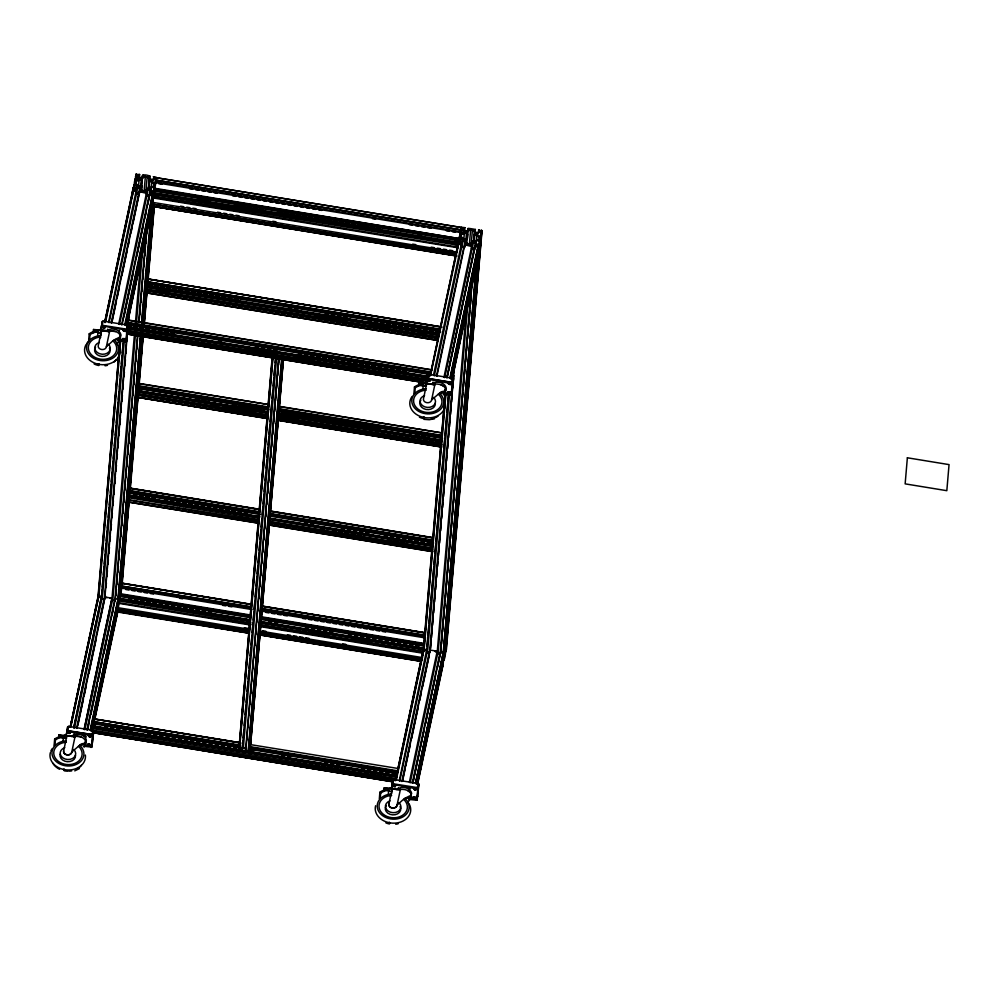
<?xml version="1.0" encoding="UTF-8"?>
<svg xmlns="http://www.w3.org/2000/svg" width="999" height="999" viewBox="0 0 999 999"><rect width="100%" height="100%" fill="white"/><g stroke="black" fill="none" stroke-linecap="round" stroke-linejoin="round"><path stroke-width="1.5" d="M91.658 728.633L91.995 725.724L396.353 775.486L396.016 778.433L91.721 728.483M134.241 189.585L134.965 183.391L137.163 185.889L136.813 187.55L133.741 189.173L134.066 187.587L133.279 187.362L132.892 190.06L136.289 190.772L134.266 189.773L137.338 188.149L139.46 188.486L141.658 190.984C132.817 190.347 153.247 193.794 144.705 191.483L147.79 189.847L149.9 190.197L152.098 192.695L149.813 192.982L153.259 193.394L154.108 190.784L153.184 190.709L152.835 192.308L150.637 189.81L150.999 188.149L154.071 186.513L153.671 191.171M122.09 585.626L122.353 583.154L121.753 586.088L250.924 606.618M258.991 523.139L128.259 502.085L128.421 499.962M130.207 490.534L130.444 488.161L259.553 509.253M267.969 416.87L137.363 395.192L137.175 397.327L267.857 418.681M268.157 414.722L137.5 393.381L138.049 391.009M438.261 338.773L146.216 291.021L146.341 290.284L146.066 292.832L438.174 340.497L146.104 292.782M438.449 336.626L146.391 288.886L147.19 284.028M153.259 197.228L457.629 247.04L457.48 247.69L153.122 197.964L153.272 197.215M249.263 746.578L250.15 746.678L250.587 744.63L283.291 359.727M395.979 779.832L395.841 780.494L93.019 731.018M478.608 245.879L479.333 239.685L476.261 241.321L475.899 242.969L478.109 245.467L478.446 243.881L479.283 243.918L478.521 246.566L475.074 246.141L477.36 245.866L475.162 243.369L473.051 243.019L469.967 244.655C478.471 246.89 458.004 243.594 466.92 244.156L464.722 241.658L462.599 241.308L459.528 242.944L461.55 243.931L458.416 243.431L458.791 240.434L459.065 243.906M445.079 651.835C447.952 650.849 444.692 643.256 446.603 641.296M95.467 724.737L92.383 724.238L92.47 723.576M92.944 721.578L239.036 744.867M127.31 321.253L126.948 322.902L127.535 319.892L431.805 369.98M119.455 596.878L118.869 599.662L249.525 621.028M119.98 594.33L121.254 588.099L251.885 609.552M121.266 588.186L121.191 588.748M121.716 586.163L250.874 607.192M129.296 493.706L128.696 496.491M130.419 488.149L129.833 491.146L129.895 490.497L259.016 511.613M138.224 388.986L138.299 388.324L268.918 409.79M138.287 392.27L138.324 391.708M267.907 407.43L138.749 386.363L139.348 383.379L139.211 385.352M147.178 287.774L147.228 287.213M147.677 281.83L439.797 328.996M155.782 183.217L155.02 182.455L154.583 184.128L152.385 181.631L152.735 179.97L155.807 178.346L155.282 184.54M396.79 773.413L396.74 774.013M458.466 240.647L455.307 240.709M460.127 232.992L461.014 232.467L460.739 234.166L463.811 232.542L464.16 230.881L461.963 228.384L460.864 239.423M239.573 742.682L93.444 718.943L241.009 743.081M152.422 206.318L255.519 222.839M439.735 329.583L147.69 281.818L148.277 278.871L148.114 280.869M397.864 768.443L250.225 744.58M60.415 736.525A13.774 10.814 4.9 0 0 54.645 739.098L54.083 745.629A13.774 10.814 4.9 0 1 54.633 745.229M89.435 341.233L88.661 340.359L89.223 333.816A13.774 10.814 4.9 0 1 95.729 331.119M54.957 745.192L55.407 739.972L54.645 739.098M89.548 339.922L89.997 334.69L89.223 333.816M58.729 737.936L58.991 734.764C66.296 738.423 82.355 731.643 86.014 741.982L84.753 743.993L79.932 745.229L84.74 744.005L85.889 740.821M93.319 332.667L93.581 329.495L109.715 330.969C113.786 330.519 119.992 331.918 120.604 336.713L119.343 338.723L114.523 339.96L119.331 338.723L120.467 335.539M59.016 736.513C76.736 738.548 57.505 740.022 58.991 734.764M93.594 331.331L100.911 333.029L93.594 331.331L93.581 329.495M62.962 742.319L63.412 737.087A13.924 10.939 4.9 0 0 55.407 739.972M97.652 335.739L97.989 331.818M80.894 736.8L75.112 736.251L71.716 752.359A4.096 3.222 4.9 0 1 67.008 754.857A4.096 3.222 4.9 0 1 63.636 751.036L66.921 735.489M65.984 736.013L67.045 731.156L92.482 735.838M100.562 330.731L101.636 325.874L126.836 330.145L126.036 341.171L117.645 340.072M66.121 735.326L67.195 730.469L92.32 734.677L91.508 746.39L84.578 745.604M100.712 330.057L101.773 325.199L126.673 329.171L127.447 329.82L126.423 341.833L117.932 340.959M101.024 330.057L102.273 321.478L103.134 321.104L431.081 374.75M74.925 737L66.896 735.601M64.061 770.129L64.148 769.03M67.308 731.256L67.695 726.76L68.556 726.373L418.206 783.528L418.981 784.178L417.095 800.261L408.603 799.4M98.639 364.847L98.739 363.761M101.086 334.915L101.498 330.219L115.484 331.531M101.886 325.986L102.273 321.478M68.919 732.317L68.981 731.643M103.509 327.048L103.559 326.373M71.716 752.359L71.716 752.272A4.096 3.222 4.9 0 1 67.008 754.769A4.096 3.222 4.9 0 1 63.649 750.948M75.162 736.338L73.476 736.663L75.112 736.251M131.968 197.777L132.417 194.705M132.405 192.695L132.929 190.684L136.101 191.646M97.677 600.586L118.681 355.881M119.343 348.127L119.768 341.471M132.168 197.74L132.73 189.523M97.989 599.912L118.869 354.408M119.43 349.9L120.067 340.459M132.767 192.133L133.167 187.487M98.227 599.587L120.317 340.659M98.951 592.557L99.351 587.912M100.012 580.157L100.412 575.511M100.936 569.305L101.336 564.647M101.998 556.905L102.398 552.247M102.922 546.053L103.446 539.847M103.983 533.641L104.383 528.995M105.045 521.241L105.432 516.595M105.969 510.389L106.369 505.731M106.893 499.537L107.417 493.331M107.954 487.125L108.342 482.48M109.003 474.725L109.403 470.079M109.927 463.873L110.327 459.228M110.989 451.473L111.389 446.815M111.913 440.621L112.45 434.415M112.974 428.209L113.374 423.564M113.898 417.357L114.435 411.163M114.96 404.957L115.36 400.299M116.021 392.557L116.421 387.899M116.945 381.705L117.345 377.048M117.87 370.841L118.394 364.647M119.98 346.041L120.38 341.383M133.079 192.545L134.902 179.308L135.802 179.408L135.477 181.006L138.549 179.37L138.898 177.71L136.701 175.225L135.739 184.703M98.826 596.59L120.654 340.771M133.292 192.844L133.404 191.608M134.116 188.611L134.378 185.514M134.64 182.417L134.902 179.308M134.44 189.598L134.965 183.391M134.952 182.817L135.976 174.4L139.623 174.475L139.448 175.15L137.437 174.825L137.038 179.483M135.252 182.33L136.039 174.326M135.452 182.005L136.276 174.126M135.989 178.734L136.376 174.076M136.176 181.418L136.701 175.225M136.563 178.671L136.826 175.574M101.436 597.015L123.264 341.196M135.827 193.906L136.089 190.797M101.448 597.864L102.11 590.122M102.373 587.012L103.172 577.709M103.434 574.612L104.096 566.858M104.358 563.761L105.157 554.457M105.419 551.361L106.081 543.606M106.344 540.496L107.143 531.193M107.405 528.096L108.067 520.342M108.329 517.245L109.128 507.942M109.39 504.845L110.177 495.541M110.439 492.432L111.101 484.69M111.376 481.58L112.163 472.277M112.425 469.18L113.087 461.426M113.349 458.329L114.148 449.026M114.41 445.929L115.072 438.174M115.335 435.077L116.134 425.774M116.396 422.664L118.119 402.51M118.382 399.413L119.043 391.658M119.443 387.013L120.105 379.258M120.367 376.148L121.154 366.845M121.428 363.748L122.09 355.994M122.353 352.897L123.139 343.594M89.261 744.767L89.323 744.08M90.035 735.776L90.085 735.089M123.851 339.485L123.901 338.811M124.613 330.507L124.675 329.82M136.9 188.986L137.163 185.889M102.285 599.013L124.238 341.646M136.813 194.343L137.338 188.149M138.636 180.819L138.898 177.71M138.561 186.164L139.66 186.726L139.073 187.787L137.625 187.05L138.561 186.164L139.073 179.97L141.933 179.92L142.283 178.272L145.355 176.636L147.153 176.923L149.35 179.42L148.689 187.175M139.298 177.547L139.56 174.45M126.985 325.786L127.235 323.801L127.098 324.5M104.408 599.363L126.361 341.983M126.698 335.801L126.324 340.234L125.399 340.647M126.948 332.842L126.498 329.22M138.923 194.693L139.46 188.486M83.354 746.228L91.846 747.102L93.731 731.018L92.957 730.369L92.095 734.44L92.87 735.089M104.745 599.138L127.235 335.552M128.559 320.055L129.083 313.848M139.273 194.468L139.535 191.358M93.731 731.018L91.846 747.102M105.07 598.413L105.332 595.304M105.994 587.562L106.394 582.904M106.918 576.698L107.442 570.504M107.979 564.298L108.367 559.652M108.903 553.446L109.428 547.24M109.965 541.046L110.352 536.388M110.889 530.194L111.413 523.988M111.938 517.782L112.338 513.136M112.999 505.382L113.399 500.736M113.923 494.53L114.323 489.872M114.848 483.678L115.385 477.472M115.909 471.278L116.446 465.072M116.97 458.866L117.37 454.22M117.894 448.014L118.419 441.808M118.956 435.614L119.356 430.956M119.88 424.762L120.404 418.556M120.941 412.35L121.341 407.704M121.866 401.498L122.39 395.304M122.927 389.098L123.314 384.453M123.976 376.698L124.376 372.04M124.9 365.846L125.437 359.64M125.961 353.434L126.361 348.788M126.423 341.833L128.322 325.736L127.535 325.087L126.673 329.171M140.397 189.623L141.196 180.32M141.009 190.784L141.933 179.92M141.221 190.672L142.283 178.272M141.671 189.673L142.083 185.864M142.595 178.821C138.312 170.729 156.656 177.947 147.889 176.536L150.087 179.033L152.21 179.383L155.282 177.747L153.259 176.761L156.056 177.148L156.818 177.972L156.006 180.257L155.807 178.346M144.168 190.584L145.355 176.636M145.954 190.884L147.153 176.923M111.763 601.123L134.365 335.152M135.427 322.752L140.984 257.63M146.416 194.905L146.741 191.82M112.737 600.724L135.352 335.602M136.538 321.641L142.757 248.776M147.253 196.054L147.79 189.847M148.464 187.288L149.35 179.42M149.001 187.874L150.112 188.424L149.513 189.485L148.077 188.761L149.001 187.874L148.988 181.081M149.625 179.97L150.012 176.161M114.848 601.073L137.6 334.39M138.661 321.99L145.667 239.81M149.513 194.855L149.9 190.197M115.197 600.836L137.812 335.714M138.986 322.602L146.94 228.734M149.838 195.467L150.1 192.37M115.909 595.466L116.433 589.26M116.833 584.615L117.37 578.409M117.894 572.215L118.419 566.008M118.956 559.802L119.343 555.157M120.005 547.402L120.404 542.757M120.941 536.55L121.329 531.893M121.866 525.699L122.39 519.492M122.914 513.286L123.314 508.641M123.851 502.435L124.376 496.241M124.9 490.034L125.437 483.828M125.961 477.634L126.361 472.977M126.885 466.783L127.422 460.576M127.947 454.37L128.347 449.725M128.871 443.519L129.395 437.325M129.932 431.118L130.332 426.473M130.857 420.267L131.381 414.061M131.918 407.867L132.305 403.209M132.967 395.454L133.367 390.809M133.903 384.603L134.428 378.409M134.828 373.751L135.352 367.545M135.876 361.351L136.413 355.144M136.938 348.938L137.338 344.293M139.848 314.835L140.384 308.629M140.909 302.435L141.309 297.777M141.833 291.583L142.358 285.377M142.894 279.171L143.419 272.977M143.956 266.77L144.343 262.125M144.88 255.919L145.404 249.713M145.929 243.519L146.329 238.861M150.037 195.454L150.437 190.797M150.724 191.246L151.636 182.03L149.525 181.681M152.472 183.079L152.735 179.97M117.932 599.712L140.422 336.139M141.608 322.19L151.136 210.552M152.51 194.73L152.41 196.004L153.297 196.116L125.799 325.462M117.37 609.028L117.77 604.383M118.169 599.725L140.659 336.151M141.708 323.751L152.098 205.844M152.685 195.067L152.298 199.713L152.81 195.055M117.358 610.576L117.894 604.37M118.282 599.725L140.772 336.139M141.458 335.589L117.345 612.125L118.107 604.308M118.369 601.211L140.996 336.089M153.034 194.992L152.735 202.647L126.536 325.911M117.445 612.062L141.271 335.914M142.145 323.639L153.434 193.269M153.471 191.159L154.071 186.513M142.395 323.439L153.634 192.944L458.354 242.345M118.619 606.43L118.881 603.321M119.281 598.676L141.633 336.651M142.82 322.689L152.735 206.406M126.336 517.482L126.598 514.385M139.298 365.534L139.56 362.437M144.331 306.618L144.593 303.521M119.618 597.926L142.07 335.502M143.132 323.102L153.047 206.818M154.37 191.308L155.794 182.73M155.082 184.54L155.482 179.895M121.403 583.366L121.666 580.269M122.328 572.514L122.602 569.418M124.313 549.263L124.575 546.153M125.375 536.85L125.637 533.753M127.36 513.598L127.622 510.501M128.809 496.191L128.559 498.176M131.331 467.082L131.593 463.986M132.38 454.682L132.655 451.585M133.317 443.831L133.579 440.721M134.365 431.418L134.628 428.321M136.351 408.166L136.613 405.07M139.398 372.502L139.66 369.405M140.322 361.65L140.584 358.554M145.342 302.734L145.617 299.638M147.328 279.483L147.59 276.373M149.313 256.219L149.575 253.122M150.374 243.818L150.637 240.722M151.299 232.967L151.561 229.87M153.284 209.703L153.546 206.606M120.754 593.593L142.707 336.226M143.769 323.826L153.821 205.981M121.828 583.528L122.003 580.382M122.365 577.335L122.927 569.517M123.426 564.934L124.088 557.18M124.351 554.07L124.912 546.266M125.399 541.67L125.974 533.866M126.336 530.819L126.898 523.014M127.385 518.419L127.959 510.601M128.309 507.567L128.746 501.298M130.432 482.754L130.869 476.498M131.356 471.903L131.918 464.098M132.417 459.503L132.979 451.685M133.342 448.651L134.041 439.285M134.403 436.238L134.965 428.434M135.327 425.387L135.889 417.582M136.388 412.987L136.95 405.169M137.313 402.135L137.612 397.427M139.423 377.322L139.985 369.518M140.347 366.471L140.921 358.666M141.408 354.071L141.846 347.814M142.333 343.219L142.894 335.402M144.318 319.955L144.88 312.15M145.379 307.555L145.941 299.75M146.304 296.703L146.603 291.995M147.765 279.645L147.927 276.486M148.289 273.439L148.851 265.634M149.35 261.039L149.912 253.234M150.399 248.639L150.974 240.821M151.324 237.787L151.898 229.97M152.385 225.374L152.947 217.57M153.309 214.523L153.883 206.718M121.191 592.457L143.082 335.527M144.206 322.677L154.121 206.393M121.89 587.312L129.383 498.563M138.374 393.144L129.97 492.757L130.095 492.07M138.824 388.861L143.219 335.689M144.368 323.738L147.365 287.712M147.939 281.88L154.383 205.532M272.902 358.341L239.448 750.549L238.798 750.162L272.153 357.505L272.902 358.341L275.824 358.166M238.936 750.311L272.315 358.042M239.111 750.436L272.477 358.179M239.223 750.486L272.677 358.291M275.512 358.778L242.058 750.973L242.994 740.971M243.257 737.874L243.918 730.119M244.318 725.474L244.98 717.719M245.242 714.622L246.041 705.319M246.303 702.222L246.965 694.467M247.228 691.37L248.014 682.067M248.289 678.97L248.951 671.216M249.213 668.119L250 658.816M250.274 655.719L250.924 647.964M251.199 644.867L251.985 635.564M252.248 632.454L253.047 623.164M253.309 620.054L253.971 612.312M254.233 609.203L254.895 601.46M255.294 596.803L255.956 589.048M256.219 585.951L257.018 576.648M257.28 573.551L257.942 565.796M258.204 562.699L258.991 553.396M259.265 550.299L259.927 542.544M260.19 539.448L260.976 530.144M261.251 527.047L261.9 519.293M262.3 514.647L262.962 506.893M263.224 503.796L264.023 494.493M264.285 491.396L264.947 483.641M265.21 480.544L265.871 472.789M266.271 468.144L266.933 460.389M267.195 457.292L267.994 447.989M268.256 444.88L268.918 437.137M269.181 434.028L269.967 424.737M270.242 421.628L271.953 401.486M272.228 398.376L272.877 390.634M273.276 385.976L273.938 378.221M274.201 375.124L275 365.821M275.262 362.724L275.662 358.079M243.306 748.326L276.623 357.667M278.746 358.017L245.954 749.262L246.216 746.166M246.741 739.959L247.265 733.766M247.802 727.559L248.202 722.914M248.863 715.159L249.25 710.514M249.787 704.307L250.312 698.114M250.712 693.456L251.236 687.262M251.773 681.056L252.297 674.849M252.822 668.656L253.222 663.998M253.746 657.804L254.283 651.598M254.807 645.404L255.207 640.746M255.732 634.552L256.268 628.346M256.793 622.152L257.193 617.494M257.717 611.301L258.242 605.094M258.778 598.901L259.303 592.694M259.84 586.488L260.227 581.843M260.764 575.636L261.288 569.442M261.813 563.236L262.213 558.591M262.749 552.385L263.274 546.191M263.798 539.984L264.198 535.339M264.723 529.133L265.259 522.939M265.784 516.733L266.184 512.087M266.845 504.333L267.245 499.687M267.769 493.481L268.169 488.836M268.694 482.629L269.218 476.436M269.755 470.229L270.279 464.023M270.816 457.829L271.204 453.171M271.74 446.978L272.265 440.771M272.789 434.577L273.189 429.92M273.726 423.726L274.25 417.52M274.775 411.326L275.175 406.668M275.699 400.474L276.236 394.268M276.76 388.074L277.16 383.416M277.822 375.661L278.221 371.016M278.746 364.81L279.27 358.616M245.617 750.836L245.492 751.535L278.671 358.928L281.556 359.765L248.102 751.96L249.076 751.585L249.575 749.375L282.904 358.716M248.339 751.972L281.918 359.765L282.605 359.215L248.951 751.735M248.576 751.947L282.143 359.702M248.776 751.86L282.33 359.603M250.237 739.135L250.499 736.038M252.223 715.883L252.485 712.786M253.284 703.483L253.546 700.386M254.208 692.632L254.47 689.535M255.257 680.232L255.532 677.135M256.194 669.38L256.456 666.283M259.228 633.728L259.49 630.631M260.289 621.328L260.552 618.219M261.214 610.476L261.476 607.367M263.199 587.225L263.461 584.115M265.185 563.96L265.447 560.864M266.233 551.56L266.508 548.463M268.219 528.309L268.494 525.212M270.205 505.057L270.467 501.96M271.266 492.657L271.528 489.56M272.19 481.805L272.452 478.708M273.251 469.405L273.514 466.308M274.176 458.553L274.438 455.457M276.161 435.302L276.423 432.205M277.21 422.902L277.485 419.792M278.271 410.502L278.534 407.392M279.196 399.65L279.47 396.541M281.181 376.398L281.443 373.289M250.15 746.678L283.216 359.128M250.587 744.63L283.529 358.454M385.664 789.685A13.774 10.814 4.9 0 0 379.882 792.257L379.333 798.788A13.774 10.814 4.9 0 1 379.882 798.401M413.911 393.519L414.473 386.988A13.774 10.814 4.9 0 1 421.728 384.178M380.207 798.363L380.656 793.131L379.882 792.257M414.797 393.082L415.234 387.862L414.473 386.988M383.978 791.108L384.24 787.936L400.374 789.497C404.358 788.835 410.689 790.384 411.263 795.154L411.138 793.98M418.569 385.826L418.831 382.654L434.99 384.228M418.843 384.403C436.563 386.438 417.332 387.924 418.831 382.654M388.324 794.18L388.661 790.246L387.887 789.385M422.902 388.898L423.239 384.977M388.886 804.207L388.898 804.12A4.096 3.222 4.9 0 0 392.257 807.929A4.096 3.222 4.9 0 0 396.965 805.431L396.965 805.519A4.096 3.222 4.9 0 1 392.257 808.016A4.096 3.222 4.9 0 1 388.886 804.207L390.484 796.578M391.233 789.173L392.295 784.315L417.732 789.01M425.811 383.903L426.885 379.046L452.31 383.741M391.371 788.486L392.445 783.641L417.345 787.612L418.119 788.261L417.095 800.261M425.961 383.216L427.023 378.359L452.147 382.567L451.336 394.28L444.418 393.494M391.683 788.498L392.932 779.919L393.806 779.545L392.932 783.616L392.07 783.99M426.398 381.73L427.522 374.65L428.384 374.263L452.784 378.259L453.571 378.908L451.673 394.992L443.181 394.13M391.583 791.47L384.253 789.759L384.24 787.936M391.745 793.343L392.033 790.246M384.24 788.111L392.17 788.661L390.484 796.665M418.818 382.829L426.748 383.379L423.476 398.838A4.096 3.222 4.9 0 0 426.848 402.659A4.096 3.222 4.9 0 0 431.556 400.162L434.952 384.14M389.31 823.288L389.398 822.202M392.557 784.427L392.932 779.919M423.888 418.019L423.988 416.92M427.122 380.656C436.238 378.708 422.14 386.201 427.522 374.65M394.168 785.489L394.23 784.802M428.758 380.219L428.808 379.533M423.077 651.173L423.813 646.64M422.864 655.481L443.706 410.327M444.068 407.492L444.343 404.395L423.526 651.136M444.605 401.298L445.179 393.369M457.48 247.977L458.004 242.695L458.079 246.166M444.83 401.523L445.329 393.631M457.917 248.027L458.154 243.232M423.726 651.248L444.655 404.682M445.03 401.623L445.579 393.818M458.666 241.908L460.189 232.43M423.963 651.311L445.916 393.931M459.503 242.757L460.227 236.563L462.425 239.048L462.075 240.709L459.003 242.345L459.328 240.796M460.477 232.892L461.638 227.248L464.997 227.71L462.699 227.997L464.897 230.494L467.02 230.831L470.092 229.208C461.538 226.91 482.08 230.282 473.151 229.708L475.349 232.193L477.472 232.542L480.544 230.906L478.521 229.92L482.067 231.156L481.53 233.329L480.744 233.104L481.068 231.506L477.997 233.142L477.647 234.802L479.845 237.3L480.194 235.702L481.068 235.901L479.895 241.371L444.18 660.002L443.294 659.852M459.702 242.757L460.227 236.563M460.976 232.068L461.376 227.41M461.438 234.59L461.963 228.384M426.561 651.735L448.526 394.355M461.088 247.065L461.351 243.968M426.585 652.584L426.848 649.487M427.11 646.378L427.772 638.636M428.034 635.526L428.833 626.223M429.095 623.126L429.757 615.372M430.02 612.275L430.819 602.971M431.081 599.875L431.743 592.12M432.005 589.023L432.792 579.72M433.067 576.61L433.853 567.307M434.115 564.21L434.777 556.455M435.052 553.359L435.714 545.604M436.101 540.958L436.763 533.204M437.025 530.094L437.824 520.791M438.086 517.694L438.748 509.94M439.011 506.843L439.81 497.539M440.072 494.443L440.734 486.688M440.996 483.591L441.795 474.288M442.058 471.178L442.719 463.436M443.119 458.778L443.781 451.024M444.043 447.927L444.83 438.623M445.104 435.527L445.766 427.772M446.029 424.675L446.815 415.372M447.077 412.262L447.739 404.508M448.014 401.411L448.676 393.656M461.101 247.914L461.501 243.269M414.51 797.926L414.573 797.239M415.284 788.935L415.334 788.261M449.1 392.657L449.15 391.97M449.862 383.666L449.925 382.979M427.547 652.185L449.5 394.805M462.075 247.515L462.599 241.308M463.898 233.978L464.16 230.881M463.823 239.323L464.922 239.885L464.335 240.946L462.887 240.222L463.823 239.323L464.335 233.142L466.458 233.479L467.544 231.431L470.629 229.807L472.415 230.095L474.612 232.592L473.813 241.895M464.448 231.418L464.822 227.622M429.67 652.522L451.623 395.154M452.947 379.645L453.346 375M464.185 247.864L464.722 241.658M451.673 394.992L453.571 378.908M430.144 650.749L454.483 365.459M464.535 247.627L464.91 243.818M465.022 242.108L465.284 239.011L463.161 238.661L460.964 236.164L461.263 234.765L464.335 233.142M430.594 648.476L431.118 642.27M431.518 637.624L432.043 631.418M432.579 625.212L433.104 619.018M433.641 612.812L434.028 608.166M434.565 601.96L435.089 595.754M435.614 589.56L436.014 584.902M436.675 577.16L437.075 572.502M437.599 566.296L437.999 561.65M438.524 555.444L439.061 549.25M439.585 543.044L440.122 536.838M440.646 530.644L441.046 525.986M441.708 518.231L442.095 513.586M442.632 507.38L443.032 502.734M443.556 496.528L444.08 490.334M444.617 484.128L445.005 479.47M445.542 473.276L446.066 467.07M446.603 460.864L446.99 456.218M447.652 448.464L448.052 443.818M448.576 437.612L449.113 431.406M449.513 426.76L450.037 420.554M450.561 414.36L451.098 408.154M451.623 401.948L452.023 397.302M453.608 378.696L453.871 375.599M464.847 246.903L465.247 242.257M465.659 242.782L466.458 233.479M466.271 243.943L467.195 233.092M466.496 243.831L467.544 231.431M467.332 238.187L468.119 228.883M467.345 239.036L467.744 234.378M469.43 243.756L470.629 229.807M471.353 242.495L472.415 230.095M437.025 654.295L466.521 308.541M471.528 248.776L471.803 245.679M472.602 243.868L472.877 240.759L475.736 240.722L478.808 239.086L479.108 237.687L476.91 235.19L474.263 234.253L474.612 232.592M437.999 653.895L468.156 300.387M472.515 249.226L473.051 243.019M473.601 241.995L474.263 234.253M474.263 241.034L475.437 241.808L474.775 242.657L473.339 241.933L474.263 241.034L474.787 234.84M475.012 232.43L475.274 229.32M440.122 654.233L471.203 289.885M474.637 249.563L475.162 243.369M440.459 654.008L472.202 281.893M440.771 653.284L441.046 650.187M441.57 643.98L442.095 637.774M442.632 631.58L443.019 626.922M443.681 619.168L444.08 614.522M444.617 608.316L445.005 603.671M445.542 597.464L446.066 591.271M446.59 585.064L446.99 580.407M447.652 572.664L448.052 568.006M448.576 561.813L449.113 555.606M449.637 549.4L450.037 544.755M450.561 538.548L451.098 532.355M451.486 527.697L452.023 521.49M452.547 515.297L453.071 509.09M453.608 502.884L454.008 498.239M454.67 490.484L455.057 485.839M455.594 479.632L455.981 474.987M456.518 468.781L457.043 462.574M457.579 456.381L458.104 450.174M458.504 445.529L459.028 439.323M459.552 433.116L460.089 426.923M460.614 420.716L461.014 416.059M461.538 409.865L462.075 403.658M462.599 397.465L462.999 392.807M463.524 386.601L464.06 380.407M464.585 374.2L464.985 369.555M465.646 361.8L466.034 357.142M466.57 350.949L467.095 344.742M467.632 338.536L468.019 333.891M468.556 327.684L469.08 321.491M469.48 316.833L470.005 310.639M470.541 304.433L471.066 298.226M475.999 244.418L476.261 241.321M476.373 241.396L476.91 235.19M478.446 232.992L478.721 229.895M443.194 652.884L476.123 266.82M443.431 652.896L476.76 262.188M442.732 663.711L443.269 657.517M443.544 652.884L477.26 259.041M478.046 249.75L478.434 243.918M442.844 663.686L443.469 657.429M443.743 654.333L477.734 255.869M477.997 252.759L478.521 246.566M479.32 244.068L442.932 665.134L478.771 246.366M443.106 664.909L478.896 246.116M450.012 589.248L450.274 586.151M453.983 542.744L454.245 539.635M460.989 460.564L461.251 457.467M471.965 331.88L472.227 328.771M478.983 249.7L479.245 246.603M480.344 237.712L481.068 231.506M446.004 644.28L446.278 641.183M447.989 621.028L448.251 617.931M449.051 608.628L449.313 605.519M451.036 585.364L451.298 582.267M453.022 562.112L453.284 559.015M454.07 549.712L454.345 546.603M455.007 538.861L455.269 535.751M456.056 526.448L456.331 523.351M456.993 515.596L457.255 512.499M460.027 479.932L460.289 476.835M461.088 467.532L461.351 464.435M462.013 456.68L462.275 453.583M463.998 433.429L464.26 430.319M465.984 410.164L466.246 407.068M467.045 397.764L467.307 394.667M469.018 374.513L469.293 371.403M471.004 351.248L471.266 348.151M472.989 327.997L473.251 324.887M474.05 315.597L474.313 312.487M474.975 304.732L475.237 301.636M476.96 281.481L477.222 278.384M478.022 269.081L478.284 265.971M479.07 256.668L479.345 253.571M480.007 245.816L480.269 242.72M481.056 233.416L481.318 230.319M444.18 660.002L445.354 654.52L481.555 230.382M447.102 636.7L447.527 630.444M448.027 625.849L448.588 618.044M449.075 613.448L449.65 605.631M450.012 602.597L450.699 593.231M451.061 590.184L451.635 582.38M451.985 579.333L452.559 571.528M453.047 566.933L453.608 559.115M454.108 554.532L454.67 546.715M455.032 543.668L455.594 535.864M456.093 531.268L456.655 523.464M457.018 520.417L457.579 512.612M458.079 508.016L458.741 500.262M459.003 497.165L459.565 489.348M460.064 484.752L460.626 476.948M460.989 473.901L461.688 464.547M462.038 461.501L462.612 453.696M463.099 449.1L463.661 441.283M464.023 438.249L464.597 430.432M465.084 425.836L465.522 419.58M466.009 414.985L466.57 407.18M467.07 402.585L467.632 394.767M467.994 391.733L468.693 382.367M469.055 379.32L469.617 371.516M469.98 368.469L470.541 360.664M471.041 356.069L471.603 348.264M471.965 345.217L472.527 337.4M473.026 332.817L473.588 325M474.075 320.404L474.65 312.6M475 309.553L475.574 301.748M476.061 297.153L476.498 290.896M476.985 286.301L477.559 278.484M478.046 273.901L478.608 266.084M478.971 263.037L479.67 253.684M480.032 250.637L480.594 242.832M480.956 239.785L481.655 230.419M445.929 651.823L481.843 230.544M446.353 649.787L482.03 230.794M125.612 325.349L153.609 193.119M138.312 388.349L137.637 391.72L268.294 413.087M433.067 546.103L268.594 519.205M129.358 493.294L259.99 514.56M119.518 596.465L250.424 617.769M91.483 730.769L91.983 728.721M152.897 201.698L152.772 202.385L457.105 252.123M146.541 288.212L146.416 288.898M137.65 392.657L137.525 393.331M423.077 653.146L423.027 652.497L260.102 625.874M146.953 286.513L146.528 287.225L438.586 334.99M147.328 285.252L147.04 286.838L147.228 285.19M396.191 776.485L91.858 726.498M128.396 500.099L257.492 521.391M103.097 328.147L104.77 328.184M128.746 496.116L259.39 517.594M118.906 599.288L249.563 620.654M457.842 243.581L153.521 193.581M121.154 590.209L121.066 591.146L122.09 584.515M460.252 234.303L460.339 233.354L460.139 234.228M154.071 191.246L458.703 240.684L459.353 236.875M126.723 324.975L127.373 321.154L127.373 322.015M153.359 197.265L153.821 194.693M154.358 190.909L154.495 190.022L458.841 239.797M156.094 182.742L156.231 181.843L460.589 231.618L460.089 234.166M146.254 291.558L147.253 286.076M147.44 283.966L148.089 280.157M137.725 394.905L137.425 395.941L138.312 390.522M137.425 395.941L138.012 392.232M138.611 388.361L139.186 384.64M92.707 723.713L92.845 722.826L238.873 746.703M128.784 499.675L128.484 500.711L128.996 497.102M129.608 493.231L130.182 489.51M128.484 500.711L129.071 497.002M129.67 493.131L130.257 489.41M120.23 593.818L119.418 598.051M121.766 586.888L122.153 584.415M154.633 188.212L154.57 188.848L458.953 238.536L153.746 188.112M460.739 229.832L156.356 180.207L461.638 229.932M128.659 497.739L259.216 519.492M118.831 600.911L250.924 622.914M457.767 245.205L153.309 195.841L153.459 195.117L156.531 195.617M128.809 495.654L259.49 516.908M118.981 598.826L249.663 620.079M91.733 745.516L84.728 744.917M416.97 798.75L411.501 798.326M99.825 338.149L98.227 345.766A4.096 3.222 4.9 0 0 101.598 349.5A4.096 3.222 4.9 0 0 106.306 347.003L109.715 330.969M103.134 321.104L102.273 325.174L101.411 325.562M99.813 338.236L101.498 330.219L109.528 331.618M132.58 190.921L104.72 321.94L105.657 321.528L133.479 190.647M104.907 322.053L132.83 190.709M105.107 321.553L133.029 190.659M105.045 322.677L133.242 190.634M136.089 191.084L108.604 322.29M109.066 322.752L136.563 193.394L139.348 193.444L132.879 223.888M111.189 323.089L138.686 193.744M146.491 193.344L139.535 191.646L111.713 322.515M111.851 322.802L116.384 301.498M117.033 298.451L119.293 287.799M121.878 275.624L127.385 249.75M128.022 246.716L129.321 240.622M130.931 233.017L132.23 226.923M118.669 324.213L146.541 192.782M119.518 324.45L147.003 195.105L149.8 195.155M121.628 324.8L149.126 195.454M122.078 324.775L149.975 193.344L153.434 194.48M123.913 316.895L133.292 272.764M136.851 256.031L143.319 225.599M144.942 217.982L146.241 211.9M147.852 204.283L149.475 196.678M152.585 193.781L124.763 324.65L125.599 325.199M152.81 193.831L125.387 324.912M125.524 325.05L153.272 194.106M126.261 324.575L153.109 198.264L152.298 198.027M129.383 311.875L130.682 305.781M131.331 302.734L135.852 281.431M139.41 264.698L140.709 258.604M141.359 255.569L143.619 244.917M144.268 241.87L146.853 229.695M127.972 320.454L152.547 204.807L151.848 204.508M128.009 320.829L152.41 206.431L151.923 206.843M127.447 329.82L128.322 325.736M146.329 291.458L146.678 289.81L146.141 292.67M138.786 386.326L139.123 384.74L138.536 388.461L267.657 409.565M67.695 726.76L66.821 730.831L92.095 734.44M67.695 730.456L68.556 726.373M70.142 727.21L98.164 596.028L101.848 596.69L99.488 596.59M70.317 727.322L98.339 595.953M70.28 726.947L98.551 595.916M70.629 726.797L98.664 595.904M98.901 595.928L70.842 726.773M101.511 596.353L73.826 727.759M73.639 727.784L101.136 598.426M74.488 728.021L101.973 598.663L104.77 598.726M76.598 728.371L104.096 599.013M77.048 728.346L104.945 596.915L112.288 598.401L109.927 598.301M77.922 725.024L83.416 699.163M84.066 696.116L86.326 685.464M88.911 673.289L96.354 638.286M99.912 621.553L104.445 600.249M111.95 598.064L84.141 729.495M84.415 727.971L111.963 598.626M84.927 729.732L112.425 600.374L115.21 600.436M87.05 730.069L114.548 600.724M118.844 599.75L115.397 598.626L87.2 729.807M88.037 728.259L89.336 722.177M90.946 714.56L97.415 684.128M98.064 681.081L100.337 670.429M100.974 667.394L102.273 661.301M103.896 653.696L110.365 623.264M111.975 615.646L113.274 609.565M118.007 599.05L90.185 729.919L91.034 730.631L118.756 599.45M90.522 730.019L118.232 599.1M90.722 730.132L118.444 599.2M90.872 730.257L118.619 599.313M91.221 730.731L91.858 727.697M93.806 718.568L118.382 601.548M120.417 592.582L121.016 590.771M91.359 731.368L92.008 728.321M93.943 719.193L118.681 602.722L250.886 624.375M120.979 591.995L121.329 590.347M94.268 720.179L118.157 607.916L117.42 607.979M94.381 720.167L118.119 609.253L248.788 630.656M94.655 720.067L117.845 611.625L248.564 633.004M90.984 747.477L91.846 743.406M426.648 378.721L427.522 378.346L428.384 374.263M430.157 375.212L458.079 243.881L461.288 244.805M430.294 375.849L458.079 243.881M458.728 243.818L430.681 374.675M461.338 244.243L433.516 375.112M434.315 375.911L461.813 246.553L464.597 246.616M436.438 376.261L463.936 246.903M436.888 376.236L464.785 244.805L471.74 246.516M443.918 377.385L471.778 245.954M472.877 240.759L472.515 242.42L469.443 244.056L467.657 243.756L465.459 241.271L465.284 239.011M444.767 377.622L472.252 248.264L475.037 248.326M446.878 377.959L474.375 248.614M475.224 246.516L447.053 377.522L474.862 246.653L477.834 246.94L478.683 247.64L450.861 378.521M477.834 246.94L450.012 377.809L450.761 378.221M479.333 239.685L479.008 241.271L479.895 241.371M450.249 377.872L478.059 247.003M450.462 377.959L478.171 247.04M450.636 378.084L478.371 247.14M450.849 378.371L478.521 247.277M451.048 378.633L478.071 249.425M451.186 379.258L478.196 251.224M453.022 372.639L462.512 328.509M463.049 325.474L465.422 314.81M465.959 311.775L472.539 281.331M474.038 273.726L475.449 267.632M475.986 264.598L476.735 261.551M451.785 379.083L477.659 255.981M451.923 379.707L477.634 257.767M452.11 379.82L477.659 259.603L477.06 260.027M452.697 382.979L451.923 382.33L452.784 378.259M424.15 649.088L423.251 649.362L395.392 780.369L396.328 779.957L424.15 649.088L427.097 649.85L424.737 649.75M395.567 780.481L423.501 649.15M395.779 779.982L423.688 649.088M395.979 779.944L423.913 649.075M426.76 649.512L399.275 780.731M399.737 781.181L427.222 651.835L430.02 651.885M400.174 790.159L392.132 788.848M401.848 781.53L429.345 652.185M396.965 805.519L400.412 789.41M440.459 653.596L437.674 653.546L435.177 651.46L437.262 651.236L430.194 650.074L402.385 780.956M402.522 781.243L405.107 769.068M405.756 766.021L408.017 755.369M408.666 752.322L409.965 746.241M411.576 738.623L418.044 708.191M419.667 700.586L420.954 694.492M422.577 686.887L429.046 656.455M437.2 651.223L409.378 782.092M410.177 782.891L437.674 653.546M412.3 783.241L439.797 653.883M412.749 783.216L440.646 651.785L444.093 652.921M413.286 781.418L413.936 778.383M414.585 775.336L419.118 754.033M419.755 750.986L422.028 740.334M422.664 737.287L423.963 731.206M425.586 723.601L432.055 693.156M432.692 690.122L434.965 679.47M437.55 667.295L440.134 655.119M443.256 652.21L415.434 783.079L416.258 783.641M415.659 783.141L443.481 652.272M415.771 783.179L443.593 652.31L415.971 783.291M416.183 783.491L443.868 652.484M416.283 783.79L444.043 652.697M416.471 783.903L443.631 654.72M416.933 783.016L443.606 656.505M417.145 784.003L418.431 777.921M420.055 770.304L424.575 749M430.082 723.126L432.342 712.474M432.992 709.44L435.576 697.265M441.071 671.39L443.081 664.872L417.707 783.828M417.195 784.352L443.206 661.226M417.457 783.953L443.219 663.236L442.332 663.061M417.345 787.612L418.206 783.528M418.119 788.261L418.981 784.178M117.02 344.131C117.795 342.807 121.778 338.649 119.193 337.387L113.649 340.159L106.369 346.69M85.152 745.291L85.889 742.432L84.066 747.19M444.992 393.181L445.716 390.322L443.893 395.08M407.679 802.572C408.454 801.248 412.437 797.077 409.865 795.816L404.32 798.588L397.04 805.119M137.225 397.227L267.932 418.369M128.471 499.7L259.178 520.941M118.219 607.717L248.826 629.195M92.432 723.676L246.154 748.813M89.086 736.75L90.684 736.713M431.843 369.817L127.46 320.204M119.743 340.022L120.492 337.237L120.017 337.674M410.402 798.463L411.151 795.666L410.689 796.103M121.379 589.135L120.854 590.297M148.227 278.971L440.334 326.661M93.494 718.718L239.573 742.569M91.696 735.701L89.173 735.951L88.786 734.74M90.921 744.692L88.412 744.942L88.024 743.731M457.792 244.231L153.446 194.181M430.419 380.144C429.907 381.531 425.861 380.119 427.747 379.108M423.251 649.362L260.277 622.789M119.992 594.318L250.674 615.621M472.177 249.313L474.013 249.163M427.147 652.884L429.133 652.896M120.604 335.989L120.979 334.902C119.905 328.983 110.24 327.085 106.256 331.206M411.263 794.417L411.65 793.343C410.564 787.412 400.911 785.514 396.928 789.635M152.447 206.306L456.78 255.906M122.303 583.179L251.461 604.308M136.376 176.761L135.477 176.623M134.64 184.94L133.741 184.84M459.902 238.099L459.003 237.962M428.371 381.181L429.782 381.081M147.09 285.627L438.786 333.728M67.495 731.393C67.57 734.04 73.002 731.88 67.77 731.892C65.634 733.004 70.867 734.515 70.317 732.567M136.538 194.281L138.324 194.293M71.678 736.475C75.662 732.354 85.315 734.253 86.401 740.172L85.14 742.182M431.506 384.365C435.489 380.244 445.154 382.142 446.228 388.062L444.967 390.072M71.791 751.96L81.306 743.943L85.464 743.006M431.618 399.85L441.146 391.833L445.292 390.896M239.248 747.527L238.798 750.162M442.982 665.059L442.37 665.309M245.467 747.714L243.793 747.639M98.164 596.028L98.389 598.276M414.448 789.66L415.809 789.747M117.545 612.012L248.526 633.154M122.415 338.561L124.475 338.561M139.073 179.97L136.001 181.606L135.702 183.004L137.899 185.502L140.022 185.839L140.197 188.099L142.395 190.597L144.181 190.884L147.253 189.261L148.351 187.2L150.462 187.55L153.546 185.914L153.846 184.515L151.636 182.03M423.426 383.604L425.349 382.58L426.111 383.454M63.599 735.701L65.509 734.69L66.284 735.564M388.848 788.873L390.759 787.849L391.533 788.723M74.738 770.866L79.321 768.643M126.423 338.137L127.298 337.749M451.673 391.296L452.547 390.921M417.095 796.565L417.957 796.191M123.926 331.131L125.137 331.306M102.497 325.936C100.062 327.572 107.268 328.134 104.42 326.186M147.29 195.742L149.001 196.341M462.1 247.203L463.124 247.215M439.772 393.119L444.58 391.895L445.854 389.885C443.943 381.768 432.505 384.827 426.735 383.466L434.752 384.89M441.62 393.007L444.592 391.883L445.716 388.711M142.944 175.012L142.807 175.699L144.83 176.036L141.758 177.672L139.635 177.322L137.437 174.825M434.565 418.756L429.283 419.717L423.813 419.33M104.945 596.915L106.881 597.802M440.646 651.785L442.569 652.672M68.906 732.991L69.768 733.079M449.35 384.24L450.387 384.465M149.975 193.344L151.91 194.231M117.395 609.765L248.639 631.356M124.163 329.395C120.18 330.432 128.958 331.805 125.25 329.57M89.635 745.878L90.784 745.366L89.748 744.517M393.718 784.377C389.947 784.964 397.39 787.274 395.342 784.739M413.911 797.502C410.015 799.25 419.942 799.025 413.998 797.502L414.997 797.677M93.569 329.67L109.503 331.73M66.883 735.689L58.991 734.939L59.003 736.6M155.794 182.68L460.439 232.517M158.841 183.766L161.913 184.266M189.585 188.799L192.657 189.298M195.729 189.798L198.813 190.31M201.885 190.809L204.957 191.308M208.029 191.808L211.101 192.32M214.186 192.819L217.258 193.319M232.63 195.829L235.702 196.341M238.773 196.84L241.845 197.34M244.917 197.839L248.002 198.351M251.074 198.851L254.146 199.35M257.218 199.862L260.289 200.362M263.374 200.861L266.446 201.361M269.518 201.873L272.59 202.372M275.662 202.872L278.746 203.371M281.818 203.883L284.89 204.383M287.962 204.882L291.034 205.382M294.106 205.894L297.19 206.393M300.262 206.893L303.334 207.392M306.406 207.904L309.478 208.404M312.562 208.903L315.634 209.403M318.706 209.915L321.778 210.414M372.502 218.706L375.574 219.218M409.39 224.738L412.475 225.25M415.547 225.749L418.618 226.249M421.69 226.748L424.762 227.26M427.847 227.76L430.919 228.259M446.291 230.781L449.363 231.281M452.435 231.78L455.507 232.28M198.614 198.726L201.686 199.238M204.758 199.738L207.829 200.237M235.502 204.758L238.574 205.27M241.646 205.769L244.718 206.269M247.802 206.768L250.874 207.28M253.946 207.78L257.018 208.279M260.09 208.791L263.174 209.291M278.534 211.8L281.618 212.3M284.69 212.812L287.762 213.311M290.834 213.811L293.906 214.31M296.99 214.822L300.062 215.322M303.134 215.821L306.206 216.321M309.278 216.833L312.362 217.332M315.434 217.832L318.506 218.331M321.578 218.843L324.65 219.343M327.722 219.842L330.806 220.354M333.878 220.854L336.95 221.353M340.022 221.853L343.094 222.365M346.178 222.864L349.25 223.364M352.322 223.863L355.394 224.375M358.466 224.875L361.551 225.374M364.623 225.874L367.694 226.386M370.766 226.885L373.838 227.385M376.91 227.884L379.995 228.396M418.419 234.678L421.491 235.177M153.584 193.232L457.954 242.894M153.546 193.456L457.917 243.119M153.496 193.806L457.829 243.681M153.471 194.006L457.817 243.781M227.235 207.18L230.319 207.68M233.391 208.179L236.463 208.691M239.535 209.191L242.607 209.69M245.692 210.19L248.763 210.702M251.835 211.201L254.907 211.701M282.58 216.234L285.652 216.733M288.723 217.233L291.795 217.732M294.88 218.244L297.952 218.744M453.196 244.131L456.268 244.63M180.569 206.169L183.641 206.681M186.713 207.18L189.798 207.68M192.869 208.179L195.941 208.691M217.457 212.2L220.529 212.712M223.614 213.212L226.686 213.711M229.758 214.223L232.829 214.723M235.901 215.222L238.986 215.722M272.802 221.254L275.874 221.753M412.674 244.131L415.746 244.63M431.118 247.153L434.203 247.652M437.275 248.152L440.347 248.651M443.419 249.163L446.491 249.663M449.562 250.162L452.647 250.662M386.663 241.583L389.735 242.083M455.532 253.321L152.61 204.183L455.382 254.021M258.591 223.339L261.663 223.838M264.735 224.35L298.564 229.87M301.636 230.382L304.707 230.881M307.779 231.381L310.851 231.88M313.936 232.392L455.344 255.519M152.422 206.256L456.805 256.081M148.202 279.033L441.82 326.985M148.164 279.196L441.758 327.21M147.577 283.079L439.635 330.831M147.165 283.928L440.759 331.943M148.651 284.74L151.723 285.239M154.808 285.751L157.879 286.251M160.951 286.75L164.023 287.25M167.095 287.762L170.167 288.261M173.252 288.761L176.323 289.26M179.395 289.772L182.467 290.272M185.539 290.771L188.624 291.283M191.696 291.783L194.768 292.282M197.839 292.782L200.911 293.294M203.996 293.793L207.068 294.293M210.14 294.792L213.212 295.304M216.284 295.804L219.368 296.303M222.44 296.803L225.512 297.315M228.584 297.814L231.656 298.314M234.728 298.813L237.812 299.325M288.536 307.617L291.608 308.117M294.68 308.629L297.752 309.128M325.424 313.649L328.496 314.148M331.568 314.66L334.653 315.16M337.724 315.659L340.796 316.159M343.868 316.671L346.94 317.17M368.469 320.691L371.541 321.191M374.613 321.69L377.684 322.202M380.756 322.702L383.841 323.201M386.913 323.701L389.985 324.213M393.057 324.712L396.128 325.212M399.213 325.711L402.285 326.223M405.357 326.723L408.429 327.222M411.501 327.722L414.573 328.234M417.657 328.733L420.729 329.233M423.801 329.732L426.873 330.244M429.945 330.744L433.029 331.243M436.101 331.755L439.173 332.255M146.691 286.176L438.748 333.928M146.653 286.401L438.723 334.041M146.628 286.513L438.673 334.39M146.591 286.75L438.648 334.503M146.578 286.863L438.611 334.827M158.841 290.172L161.913 290.672M164.985 291.184L168.069 291.683M317.17 316.071L320.242 316.571M323.314 317.07L326.386 317.57M329.458 318.082L332.542 318.581M335.614 319.081L338.686 319.58M341.758 320.092L344.83 320.592M372.502 325.112L375.574 325.612M378.646 326.124L381.73 326.623M384.802 327.123L387.874 327.635M421.69 333.154L424.762 333.666M272.702 310.527L275.774 311.026M146.353 290.322L438.411 338.074M127.023 322.24L431.381 372.015M126.973 322.827L431.318 372.602M126.861 324.076L431.218 373.851M127.934 325.749L131.019 326.248M134.091 326.76L137.163 327.26M140.235 327.759L143.307 328.259M146.391 328.771L149.463 329.27M152.535 329.77L155.607 330.269M158.679 330.781L161.763 331.281M164.835 331.78L167.907 332.28M170.979 332.792L174.051 333.291M218.631 340.584L221.703 341.084M255.519 346.616L258.591 347.115M261.676 347.615L264.747 348.127M267.819 348.626L270.891 349.126M273.963 349.625L277.048 350.137M298.564 353.646L301.636 354.158M304.707 354.657L307.779 355.157M310.864 355.669L313.936 356.168M317.008 356.668L320.08 357.167M323.152 357.679L326.236 358.179M329.308 358.678L332.38 359.178M335.452 359.69L338.524 360.189M341.608 360.689L344.68 361.188M347.752 361.7L350.824 362.2M353.896 362.699L356.968 363.199M360.052 363.711L363.124 364.21M366.196 364.71L369.268 365.209M372.34 365.721L375.424 366.221M378.496 366.72L381.568 367.232M384.64 367.732L387.712 368.231M390.796 368.731L393.868 369.243M396.94 369.742L400.012 370.242M403.084 370.741L406.156 371.253M127.56 327.235L428.833 376.498M127.497 327.535L428.796 376.698M127.46 327.772L428.758 376.923M127.435 327.884L428.708 377.16M127.397 328.109L427.147 377.135M127.385 328.221L427.122 377.335M127.36 328.484L427.097 377.51M427.522 378.346L451.923 382.33M247.265 349.026L250.337 349.525M253.409 350.037L256.493 350.537M259.565 351.036L262.637 351.536M265.709 352.048L268.781 352.547M271.853 353.047L274.937 353.559M296.453 357.068L299.525 357.58M302.597 358.079L305.682 358.579M308.753 359.078L311.825 359.59M351.785 366.121L354.87 366.621M428.296 379.108L430.132 379.608M127.223 330.12L426.96 379.133M104.071 326.798C97.74 326.236 107.455 329.782 103.996 326.798M125.187 330.244C118.856 329.682 128.571 333.241 125.1 330.244M450.437 383.416C444.105 382.854 453.821 386.401 450.349 383.416M196.653 342.482L199.725 342.982M127.185 331.581L426.923 380.594M127.035 332.28L426.773 381.293M130.07 334.265L334.515 367.707M337.587 368.206L340.659 368.706M343.731 369.205L371.403 373.738M374.475 374.238L377.547 374.737M380.619 375.249L383.703 375.749M386.775 376.248L420.591 381.78M126.898 333.903L426.635 383.042L126.885 334.066M426.735 383.466L434.777 384.777M449.675 392.407C443.344 391.845 453.059 395.392 449.587 392.407M446.078 393.057L449.125 393.556M97.815 364.16L99.563 364.448M423.064 417.332L424.812 417.607M139.323 383.466L268.506 404.545L139.273 383.691M279.208 406.343L442.195 432.954L279.158 406.568M138.836 385.726L267.957 406.843M278.721 408.603L441.658 435.252M278.671 409.19L441.608 435.826M138.686 387.562L267.794 408.678M278.559 410.439L441.496 437.087M278.421 411.326L441.358 437.974M278.147 411.301L442.619 438.199M196.628 398.539L199.7 399.038M202.785 399.538L205.856 400.037M233.516 404.57L236.601 405.07M239.673 405.569L242.745 406.081M245.816 406.581L248.888 407.08M251.973 407.58L255.045 408.091M258.117 408.591L261.189 409.091M282.705 412.612L285.789 413.111M288.861 413.611L291.933 414.123M295.005 414.622L298.077 415.122M301.161 415.634L304.233 416.133M307.305 416.633L310.377 417.132M313.449 417.644L316.533 418.144M319.605 418.643L322.677 419.143M325.749 419.655L328.821 420.154M331.893 420.654L334.977 421.153M338.049 421.665L341.121 422.165M344.193 422.664L347.265 423.164M350.349 423.676L353.421 424.175M356.493 424.675L359.565 425.174M362.637 425.686L365.721 426.186M368.793 426.685L371.865 427.197M374.937 427.697L378.009 428.196M416.446 434.478L419.518 434.99M422.589 435.489L425.661 435.989M137.837 390.459L268.494 411.825M277.71 413.336L442.182 440.234M137.775 390.771L268.444 412.025M277.647 413.648L442.145 440.434M137.737 391.009L268.406 412.25M277.61 413.873L442.107 440.659M137.712 391.121L268.356 412.599M277.597 413.998L441.995 441.496L277.522 414.597M137.675 391.346L268.319 412.824L137.65 391.558M277.56 414.223L442.02 441.233L277.535 414.423M212.962 404.97L216.046 405.469M225.262 406.98L228.334 407.48M231.406 407.992L234.49 408.491M237.562 408.991L240.634 409.49M243.706 410.002L246.778 410.502M249.862 411.001L252.934 411.513M280.594 416.034L283.679 416.533M286.75 417.033L289.822 417.545M292.894 418.044L295.966 418.544M278.908 416.483L440.309 442.869M180.794 401.436L183.866 401.935M394.455 436.376L397.527 436.888M137.462 394.805L268.119 416.171M278.883 417.932L441.82 444.58M278.733 418.631L441.67 445.279M278.696 420.129L312.512 425.661M315.584 426.161L318.656 426.66M321.728 427.16L324.812 427.672M327.884 428.171L349.4 431.693M352.472 432.192L441.633 446.778M137.175 397.14L267.894 418.531M277.06 420.017L441.595 446.94M277.048 420.204L441.546 447.077M270.304 511.001L433.254 537.649M130.37 488.299L259.553 509.44M270.254 511.176L433.254 537.837M130.332 488.461L259.453 509.577M270.217 511.338L433.154 537.986M269.78 513.374L432.717 540.022M129.845 491.083L258.966 512.2M269.73 513.961L432.667 540.609M129.745 492.332L258.866 513.449M269.618 515.209L432.555 541.858M269.206 516.071L433.678 542.969M133.891 494.505L136.963 495.005M140.035 495.516L143.119 496.016M146.191 496.515L149.263 497.027M152.335 497.527L155.407 498.026M164.635 499.537L167.707 500.037M170.779 500.536L173.863 501.048M176.935 501.548L180.007 502.047M183.079 502.547L186.151 503.059M189.223 503.558L192.308 504.058M195.379 504.557L198.451 505.069M201.523 505.569L204.595 506.068M207.68 506.568L210.752 507.08M213.823 507.579L216.895 508.079M219.967 508.591L223.052 509.09M226.124 509.59L229.196 510.089M232.268 510.601L235.339 511.101M238.411 511.6L241.496 512.1M244.568 512.612L247.64 513.111M304.52 522.415L307.592 522.914M310.664 523.414L313.736 523.913M341.408 528.446L344.48 528.946M347.552 529.445L350.624 529.957M353.708 530.457L356.78 530.956M359.852 531.456L362.924 531.967M365.996 532.467L369.068 532.966M384.44 535.476L387.525 535.988M390.597 536.488L393.668 536.987M396.74 537.499L399.812 537.999M402.897 538.498L405.969 538.998M409.041 539.51L412.112 540.009M415.184 540.509L418.256 541.008M421.341 541.52L424.413 542.02M427.485 542.519L430.557 543.019M128.896 495.229L259.553 516.595M268.768 518.106L433.241 545.004M128.859 495.429L259.515 516.808M268.731 518.306L433.204 545.204M268.694 518.531L433.191 545.317M128.796 495.779L259.453 517.145M433.141 545.554L268.669 518.656L433.116 545.779M128.771 495.891L259.415 517.37M268.619 518.993L433.079 546.003M128.721 496.328L259.353 517.857M131.781 497.927L134.853 498.426M137.924 498.938L141.009 499.438M174.825 504.97L177.897 505.469M180.969 505.969L184.041 506.481M320.854 528.846L323.926 529.345M333.142 530.856L336.226 531.356M339.298 531.868L342.37 532.367M345.442 532.867L348.514 533.379M351.598 533.878L354.67 534.378M357.742 534.877L360.814 535.389M388.486 539.91L391.558 540.409M394.63 540.909L397.702 541.421M400.786 541.92L403.858 542.42M269.98 521.253L431.381 547.652M239.498 517.27L242.57 517.769M288.686 525.312L291.758 525.811M269.942 522.702L431.343 549.1M269.792 523.401L432.729 550.049M269.655 525.037L432.692 551.548M128.234 502.035L258.953 523.301M269.643 525.162L432.654 551.71M262.188 606.056L425.162 632.717M122.278 583.291L251.461 604.432M262.15 606.168L425.162 632.842M122.24 583.453L251.361 604.57M262.113 606.331L425.05 632.979M261.688 608.379L424.625 635.014M261.638 608.953L424.575 635.601M121.641 587.337L250.761 608.453M261.526 610.214L424.463 636.85M261.114 611.063L425.586 637.961M125.799 589.51L128.871 590.009M131.943 590.509L135.015 591.008M138.099 591.52L141.171 592.02M144.243 592.519L147.315 593.019M150.387 593.531L153.459 594.03M179.595 598.301L182.667 598.801M222.64 605.344L225.712 605.844M228.783 606.343L231.855 606.855M265.672 612.375L268.756 612.887M271.828 613.386L274.9 613.886M277.972 614.397L281.044 614.897M284.116 615.396L287.2 615.896M302.572 618.418L305.644 618.918M308.716 619.417L311.788 619.917M314.86 620.429L317.944 620.928M321.016 621.428L324.088 621.927M327.16 622.439L330.232 622.939M333.304 623.438L336.388 623.938M339.46 624.45L342.532 624.949M345.604 625.449L348.676 625.961M351.76 626.46L354.832 626.96M357.904 627.459L360.976 627.971M364.048 628.471L367.132 628.97M370.204 629.47L373.276 629.982M376.348 630.481L379.42 630.981M382.505 631.48L385.577 631.992M120.067 593.668L250.724 615.034M261.488 616.795L424.425 643.443M261.438 617.382L424.363 644.03M119.905 595.504L250.562 616.87M261.326 618.631L424.263 645.279M260.914 619.492L424.125 646.166M128.671 598.438L131.743 598.938M134.815 599.437L137.899 599.937M140.971 600.449L144.043 600.948M147.115 601.448L150.187 601.947M153.259 602.459L156.344 602.959M159.415 603.458L162.487 603.958M165.559 604.47L168.631 604.969M171.716 605.469L174.788 605.968M177.859 606.48L180.931 606.98M184.003 607.479L187.088 607.991M190.16 608.491L193.232 608.99M196.303 609.49L199.375 610.002M202.447 610.501L205.532 611.001M208.604 611.5L211.676 612.012M268.556 621.303L271.628 621.815M274.7 622.315L277.772 622.814M305.444 627.347L308.516 627.847M311.588 628.346L314.66 628.846M317.744 629.358L320.816 629.857M323.888 630.357L326.96 630.856M330.032 631.368L333.104 631.868M348.476 634.377L351.561 634.877M354.633 635.389L357.704 635.888M360.776 636.388L363.848 636.9M366.933 637.399L370.005 637.899M373.077 638.398L376.148 638.91M379.22 639.41L382.292 639.909M385.377 640.409L388.449 640.921M391.521 641.42L394.593 641.92M397.664 642.419L400.749 642.931M403.821 643.431L406.893 643.93M409.965 644.43L413.037 644.942M416.121 645.441L419.193 645.941M119.056 598.401L249.713 619.767M260.477 621.528L423.414 648.176M119.018 598.601L249.675 619.967M260.439 621.728L423.301 648.838M118.956 598.95L249.6 620.429M260.339 622.302L423.264 649.063M118.893 599.4L249.538 620.866M260.314 622.527L423.239 649.275M138.861 603.871L141.933 604.37M145.005 604.87L148.077 605.369M297.178 629.757L300.262 630.257M303.334 630.756L306.406 631.268M309.478 631.768L312.55 632.267M315.634 632.779L318.706 633.279M321.778 633.778L324.85 634.278M352.522 638.811L355.594 639.31M358.666 639.81L361.738 640.309M364.822 640.821L367.894 641.321M260.14 624.425L423.077 651.073M250.737 625.074L118.232 603.271M259.965 626.573L422.889 653.221M244.368 627.747L247.44 628.246M262.812 630.769L265.884 631.268M287.4 634.79L290.472 635.289M293.556 635.789L296.628 636.288M299.7 636.8L302.772 637.3M305.844 637.799L308.928 638.299M342.744 643.831L345.816 644.343M259.59 630.956L422.527 657.604M187.6 620.167L190.684 620.666M242.944 629.22L246.016 629.72M259.553 632.417L422.49 659.065M259.403 633.116L422.34 659.765M121.016 611.987L247.065 632.592M260.901 634.852L325.462 645.416M328.534 645.916L331.606 646.415M334.677 646.927L368.494 652.459M371.578 652.959L374.65 653.458M377.722 653.958L380.794 654.47M383.866 654.969L420.766 661.001M259.265 634.752L420.729 661.163M259.253 634.902L420.679 661.313M249.8 746.628L397.365 770.753L397.277 771.428L249.738 747.202M92.957 721.565L238.986 745.441M249.638 748.463L397.202 772.589M249.226 749.312L397.065 773.488M104.683 726.248L107.755 726.748M110.827 727.26L113.911 727.759M116.983 728.259L120.055 728.758M123.127 729.27L126.199 729.769M129.283 730.269L132.355 730.769M147.727 733.291L150.799 733.79M153.871 734.29L156.943 734.789M160.015 735.301L163.099 735.801M166.171 736.3L169.243 736.812M172.315 737.312L175.387 737.811M178.471 738.311L181.543 738.823M184.615 739.322L187.687 739.822M190.759 740.321L193.843 740.833M196.915 741.333L199.987 741.832M203.059 742.332L206.131 742.844M209.203 743.343L212.287 743.843M215.359 744.342L218.431 744.854M221.503 745.354L224.575 745.853M227.66 746.353L230.732 746.865M233.803 747.364L236.875 747.864M249.176 749.874L253.783 750.636M281.456 755.157L284.528 755.656M287.6 756.168L290.672 756.668M324.5 762.2L327.572 762.699M330.644 763.199L333.716 763.698M336.788 764.21L339.86 764.71M361.388 768.231L364.46 768.731M367.532 769.23L370.604 769.742M373.688 770.241L376.76 770.741M379.832 771.24L382.904 771.752M385.976 772.252L389.048 772.751M392.132 773.251L395.204 773.763M91.945 726.023L396.316 775.686M396.278 775.911L91.896 726.261L396.241 776.148M91.833 726.71L396.178 776.585M91.808 726.972L396.153 776.747M96.428 728.658L99.5 729.17M102.572 729.67L105.644 730.169M108.716 730.669L111.801 731.181M114.873 731.68L117.944 732.18M121.016 732.692L124.088 733.191M151.761 737.712L154.833 738.211M157.904 738.723L160.989 739.223M316.233 764.61L319.305 765.109M322.39 765.621L325.462 766.121M328.534 766.62L331.606 767.12M334.677 767.632L337.749 768.131M340.834 768.631L343.906 769.13M365.422 772.652L368.494 773.164M371.578 773.663L374.65 774.163M377.722 774.662L380.794 775.174M265.622 758.066L268.694 758.566M94.518 732.754L140.634 740.296M143.706 740.796L183.666 747.339M186.751 747.839L189.822 748.338M192.894 748.85L195.966 749.35M199.038 749.849L392.719 781.53M392.682 781.693L92.882 732.642L392.657 781.805M68.469 731.206L70.467 731.88M394.742 785.239C388.411 784.677 398.126 788.223 394.655 785.239M89.835 744.517L87.687 744.517L88.549 745.691M409.827 798.763L416.808 799.5L417.869 788.323L417.157 787.662M63.237 769.442L64.972 769.717M388.486 822.602L390.222 822.889M416.196 788.074C411.426 786.438 415.434 791.308 416.92 788.686M90.659 734.839L91.421 735.164M440.721 384.69L443.981 386.413M124.388 338.786L123.027 339.111L124.725 339.185M407.917 790.721L409.403 791.683M451.248 383.054L450.661 384.116L448.264 383.054M450.487 392.045L449.9 393.107L447.49 392.045M122.365 339.248L124.65 339.947L125.487 339.235M100.1 329.42L100.862 330.294M449.8 392.07L449.463 392.857L448.276 392.132M395.479 786.762L393.806 786.737M85.365 755.057A17.77 13.961 4.9 0 1 66.871 769.942A17.77 13.961 4.9 0 1 50.35 752.597M50.812 751.198A17.77 13.961 4.9 0 1 52.31 748.563M81.369 765.284A15.996 12.562 4.9 0 1 78.234 768.256M71.703 770.878A15.996 12.562 4.9 0 1 69.243 771.166M67.994 771.191A15.996 12.562 4.9 0 1 64.248 770.803M59.578 769.267A15.996 12.562 4.9 0 1 52.935 763.286M79.77 745.341A15.996 12.562 4.9 0 1 75.986 764.547A15.996 12.562 4.9 0 1 52.772 756.867A15.996 12.562 4.9 0 1 66.209 740.846M78.446 746.241A14.223 11.176 4.9 0 1 75.1 763.311A14.223 11.176 4.9 0 1 54.458 756.48A14.223 11.176 4.9 0 1 66.396 742.245M73.689 749.487A7.78 6.106 4.9 0 1 72.527 758.503A7.78 6.106 4.9 0 1 61.239 756.28A7.78 6.106 4.9 0 1 64.748 747.739M75.474 755.182A7.78 6.106 4.9 0 1 67.383 761.7A7.78 6.106 4.9 0 1 60.152 754.108M73.439 734.115A1.249 0.774 12 0 1 74.937 734.228M86.201 736.675A1.249 0.774 12 0 1 85.877 737.187M84.053 735.901A1.249 0.774 12 0 1 85.527 735.926M118.481 345.517A17.77 13.961 4.9 0 1 102.373 364.722A17.77 13.961 4.9 0 1 86.064 344.568M86.888 343.294A17.77 13.961 4.9 0 1 88.461 341.533M115.946 360.015A15.996 12.562 4.9 0 1 113.998 362.088M107.492 365.334A15.996 12.562 4.9 0 1 105.057 365.784M98.826 365.534A15.996 12.562 4.9 0 1 94.156 363.986M114.348 340.072A15.996 12.562 4.9 0 1 110.577 359.278A15.996 12.562 4.9 0 1 87.35 351.598A15.996 12.562 4.9 0 1 100.787 335.577M113.037 340.971A14.223 11.176 4.9 0 1 109.678 358.042A14.223 11.176 4.9 0 1 89.036 351.211A14.223 11.176 4.9 0 1 100.974 336.975M108.267 344.218A7.78 6.106 4.9 0 1 107.118 353.234A7.78 6.106 4.9 0 1 95.817 351.011A7.78 6.106 4.9 0 1 99.338 342.47M109.415 348.039A7.78 6.106 4.9 0 1 101.96 356.418A7.78 6.106 4.9 0 1 95.592 347.065M89.997 334.69A13.924 10.939 4.9 0 1 97.24 331.893M88.661 340.359A13.774 10.814 4.9 0 1 89.211 339.96M107.755 329.732A1.249 0.774 12 0 1 107.68 329.133M118.631 330.632A1.249 0.774 12 0 1 119.493 330.482M445.192 402.947A17.77 13.961 4.9 0 1 423.938 417.47A17.77 13.961 4.9 0 1 412.137 396.453M438.074 416.146A15.996 12.562 4.9 0 1 435.377 417.619M433.891 418.169A15.996 12.562 4.9 0 1 431.531 418.768M422.864 418.419A15.996 12.562 4.9 0 1 419.405 417.157M439.597 393.231A15.996 12.562 4.9 0 1 435.826 412.437A15.996 12.562 4.9 0 1 412.599 404.757A15.996 12.562 4.9 0 1 426.036 388.748M438.286 394.13A14.223 11.176 4.9 0 1 434.927 411.201A14.223 11.176 4.9 0 1 414.285 404.37A14.223 11.176 4.9 0 1 426.223 390.134M433.516 397.39A7.78 6.106 4.9 0 1 432.367 406.393A7.78 6.106 4.9 0 1 421.066 404.17A7.78 6.106 4.9 0 1 424.587 395.629M435.302 403.072A7.78 6.106 4.9 0 1 426.011 409.428A7.78 6.106 4.9 0 1 420.841 400.237M415.234 387.862A13.924 10.939 4.9 0 1 421.753 385.152M433.004 382.904A1.249 0.774 12 0 1 433.067 382.13M409.153 803.958A17.77 13.961 4.9 0 1 394.905 823.139A17.77 13.961 4.9 0 1 375.599 805.756M398.151 823.775A15.996 12.562 4.9 0 1 395.716 824.225M389.498 823.975A15.996 12.562 4.9 0 1 385.926 822.914M405.02 798.501A15.996 12.562 4.9 0 1 401.236 817.719A15.996 12.562 4.9 0 1 378.022 810.027A15.996 12.562 4.9 0 1 391.446 794.018M403.696 799.4A14.223 11.176 4.9 0 1 400.349 816.483A14.223 11.176 4.9 0 1 379.707 809.652A14.223 11.176 4.9 0 1 391.645 795.416M398.938 802.659A7.78 6.106 4.9 0 1 397.777 811.663A7.78 6.106 4.9 0 1 386.488 809.452A7.78 6.106 4.9 0 1 389.997 800.898M400.087 806.48A7.78 6.106 4.9 0 1 392.632 814.859A7.78 6.106 4.9 0 1 386.263 805.506M380.656 793.131A13.924 10.939 4.9 0 1 388.661 790.246M398.414 788.174A1.249 0.774 12 0 1 398.289 787.761M409.303 789.06A1.249 0.774 12 0 1 410.152 788.923M139.373 178.659C141.159 181.855 142.158 176.149 139.373 178.659M149.813 180.369C151.598 183.554 152.61 177.859 149.813 180.369M464.635 231.83C466.421 235.015 467.42 229.32 464.635 231.83M475.074 233.541C476.86 236.726 477.872 231.031 475.074 233.541M156.818 177.81L461.288 227.485L156.918 177.834M907.367 457.792L905.144 483.866L946.827 490.684L949.05 464.61L907.367 457.792M122.153 339.398C124.425 342.932 127.06 337.762 122.153 339.398M88.337 735.676C90.609 739.223 93.244 734.053 88.337 735.676M413.586 788.848C415.859 792.382 418.494 787.212 413.586 788.848M412.962 797.152C415.234 800.686 417.869 795.516 412.962 797.152M88.499 744.118L90.147 744.592L88.499 744.118M413.748 797.277L415.397 797.764L413.748 797.277M410.876 796.24L408.703 797.851L405.182 798.401L408.691 797.864L410.876 796.24"/></g></svg>
